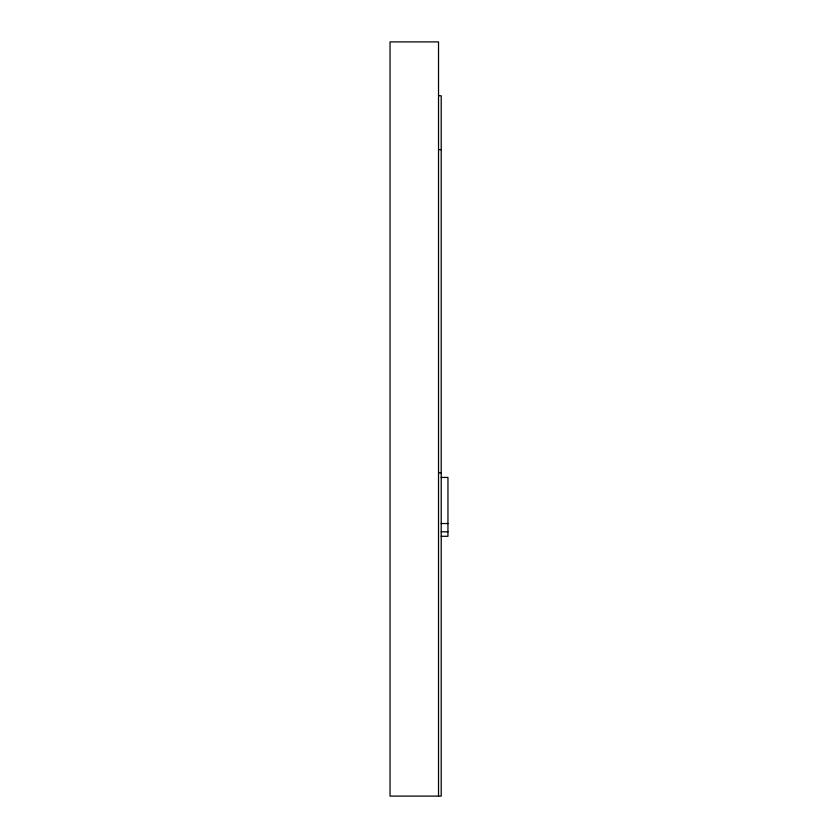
<?xml version="1.0" encoding="UTF-8"?>
<svg xmlns="http://www.w3.org/2000/svg" width="838" height="838" viewBox="0 0 838 838"><rect width="100%" height="100%" fill="white"/><g stroke="black" fill="none" stroke-linecap="round" stroke-linejoin="round"><path stroke-width="1.26" d="M438.525 95.773L441.217 95.773L441.217 796.1L390.047 796.1L390.047 41.9L438.525 41.9L438.525 796.1M438.525 149.646L441.217 149.646M438.525 472.873L441.217 472.873M441.217 477.43L447.953 477.43L447.953 536.289L441.217 536.289M441.217 523.53L447.953 523.53M441.217 531.826L447.953 531.826"/></g></svg>
